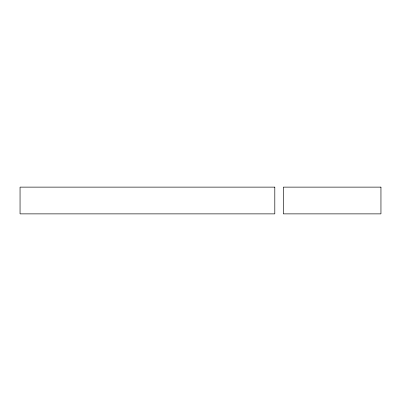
<?xml version="1.0" encoding="UTF-8"?>
<svg xmlns="http://www.w3.org/2000/svg" width="401" height="401" viewBox="0 0 401 401"><rect width="100%" height="100%" fill="white"/><g stroke="black" fill="none" stroke-linecap="round" stroke-linejoin="round"><path stroke-width="0.6" d="M274.805 187.127L20.05 187.127L20.05 213.873L274.805 213.873L274.805 187.127M380.95 187.127L283.296 187.127L283.296 213.873L380.95 213.873L380.95 187.127"/></g></svg>
